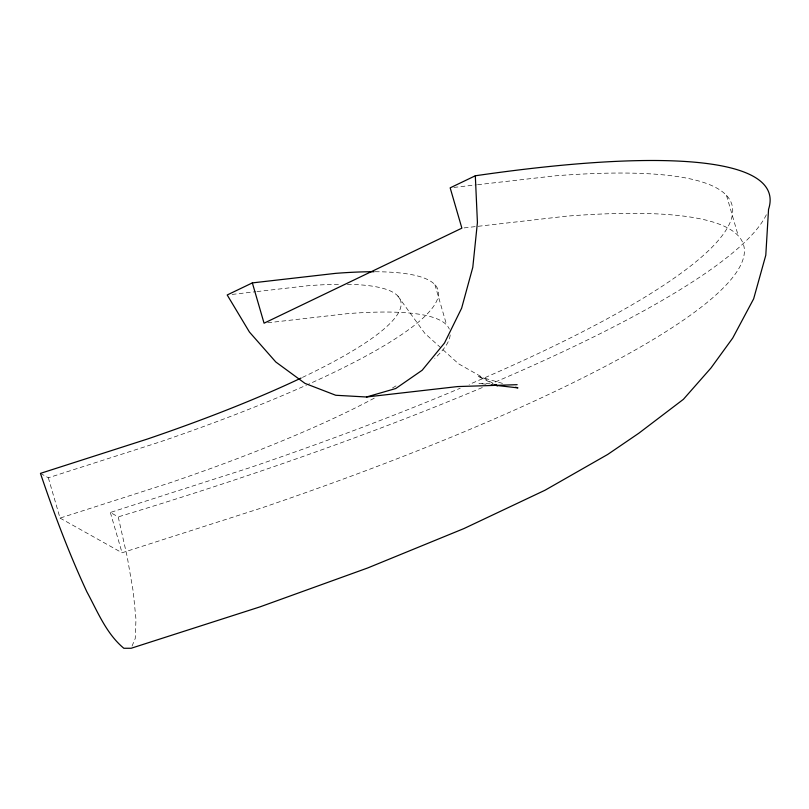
<?xml version="1.0" encoding="UTF-8"?>
<svg xmlns="http://www.w3.org/2000/svg" width="809" height="809" viewBox="0 0 809 809"><rect width="100%" height="100%" fill="white"/><g stroke="black" fill="none" stroke-linecap="round" stroke-linejoin="round"><path stroke-width="0.61" stroke-dasharray="4.04 3.03" d="M132.049 646.078L135.245 638.432L135.963 619.279L133.252 591.703L127.246 557.027L118.225 516.89L110.348 512.481L249.374 467.835A726.219 122.361 -16.2 0 0 460.2 388.249M40.45 473.376L48.338 477.785L158.827 442.301A420.205 70.798 -16.2 0 0 306.5 385.104M48.338 477.785L60.038 518.084L170.537 482.609A420.205 70.798 -16.2 0 0 375.963 397.239M60.038 518.084L122.058 552.78L261.074 508.133A726.219 122.361 -16.2 0 0 566.745 216.145L463.122 228.017M453.91 187.425L476.38 184.846M477.634 184.705L555.035 175.846A726.219 122.361 -16.2 0 1 469.129 384.467M232.163 294.415L255.725 291.715M256.969 291.574L307.814 285.749A381.302 64.245 -16.2 0 1 340.508 284.283M267.789 322.771L347.405 313.659A420.205 70.798 -16.2 0 1 449.308 329.101M490.021 383.79L478.928 383.426L486.239 384.265M502.48 383.395L477.512 376.124L491.872 383.132M493.086 383.385L458.582 363.817L441.724 348.618M440.794 347.769L424.867 333.409L397.856 296.054M726.533 195.465L738.243 235.763M434.929 284.707L446.639 325.006M110.348 512.481L122.058 552.78M766.345 214.749A765.122 128.914 -16.2 0 1 492.378 383.254M482.306 387.531A765.122 128.914 -16.2 0 1 118.225 516.89M347.385 284.313A381.302 64.245 -16.2 0 1 302.232 377.51M450.168 334.966A420.205 70.798 -16.2 0 1 434.726 358.347M396.006 385.893A420.205 70.798 -16.2 0 1 391.799 388.371M375.234 271.733A420.205 70.798 -16.2 0 1 307.703 384.568"/><path stroke-width="1.21" d="M374.102 271.733A420.205 70.798 -16.2 0 0 335.695 273.351L252.347 282.897L227.198 294.982L249.435 332.044L275.808 361.997L305.044 383.415L335.755 395.267L366.477 396.997L457.55 386.571L517.153 384.679M301.1 378.046A381.302 64.245 -16.2 0 1 147.319 439.065L40.45 473.376C54.061 513.563 68.947 553.346 86.876 591.824C97.555 611.513 106.201 633.568 123.828 648.272L131.139 648.262L259.911 606.902L367.64 567.989L463.941 528.57L545.033 490.224L607.721 454.436L638.807 433.24L683.413 399.312L710.98 367.984L732.721 338.051L753.644 298.845L765.789 255.239L768.55 209.319A765.122 128.914 -16.2 0 0 475.318 175.775L450.168 187.85L461.878 228.158L264.058 323.196L252.347 282.897M366.477 396.997L395.753 388.522L422.177 370.239L444.495 343.026L461.636 308.178L472.79 267.354L477.421 222.505L475.318 175.775M491.124 384.821L517.942 387.885L515.566 387.198M495.189 384.75L497.393 385.822L495.239 384.599"/></g></svg>
